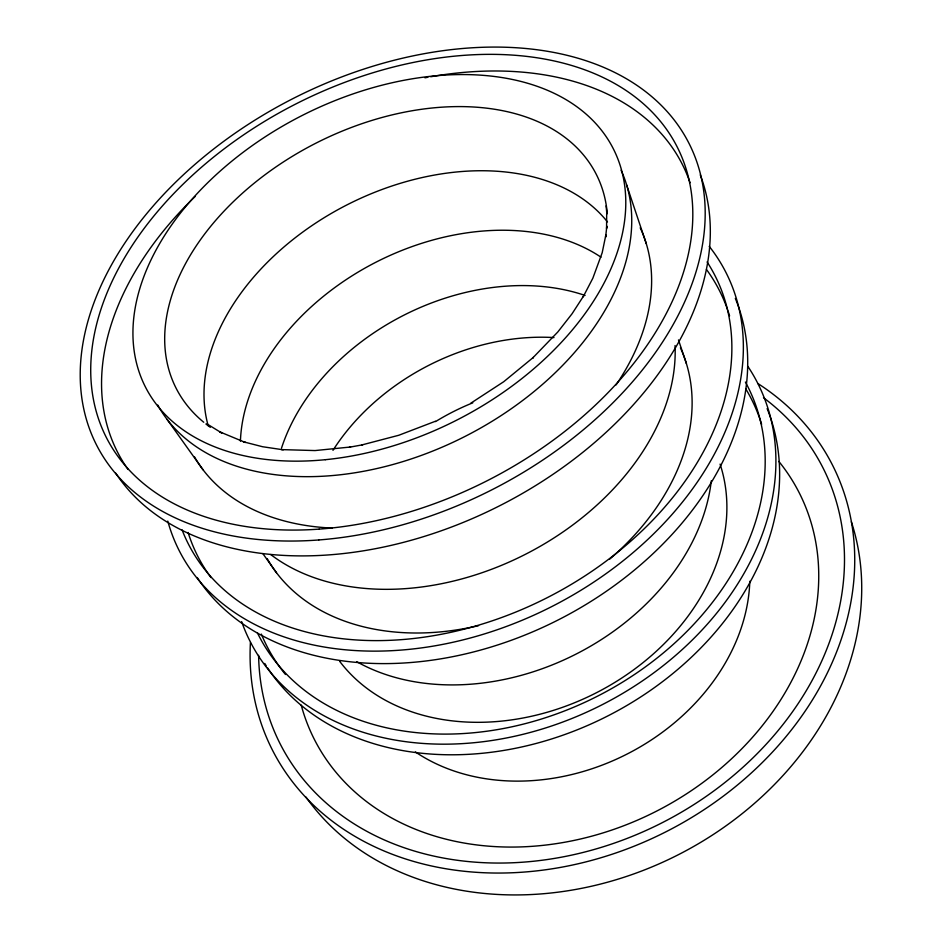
<?xml version="1.0" encoding="UTF-8"?>
<svg xmlns="http://www.w3.org/2000/svg" width="942" height="942" viewBox="0 0 942 942"><rect width="100%" height="100%" fill="white"/><g stroke="black" fill="none" stroke-linecap="round" stroke-linejoin="round"><path stroke-width="1.41" d="M583.192 296.789L592.836 278.231L602.197 252.715L605.871 234.876L605.624 237.137L606.813 226.151L606.566 228.459L606.707 211.62L606.883 213.987L606.095 205.886M584.099 295.199L572.053 313.78L557.794 331.996L532.56 358.137L533.325 357.418L503.723 381.722L470.8 403.2M435.475 421.227L398.76 435.275L361.693 444.977M349.447 447.214L362.717 444.801M350.589 447.003L315.052 450.57L281.47 449.605M283.283 449.805L262.582 446.732L243.342 441.786L245.356 442.469L219.769 431.848L221.747 432.99L207.052 423.959M167.04 419.32L203.072 469.822M262.853 553.625L276.512 572.76M626.607 184.868L646.283 243.695M678.476 339.921L686.412 363.612M707.077 261.935A295.541 210.69 -27 0 1 547.573 597.499A295.541 210.69 -27 0 1 182.053 529.816M709.22 246.333A306.727 218.78 -27 0 1 551.282 606.825A306.727 218.78 -27 0 1 167.782 521.103M706.429 269.436A292.715 210.455 -27 0 1 727.53 309.588M727.966 310.848A292.715 210.455 -27 0 1 729.579 315.9M210.973 577.564A292.715 210.455 -27 0 1 188.094 532.466M680.407 347.81A232.038 169.866 -27 0 1 609.768 559.077M478.571 625.665A232.038 169.866 -27 0 1 473.32 626.842M472.001 627.113A232.038 169.866 -27 0 1 267.21 558.63M735.325 298.414A303.795 218.532 -27 0 1 561.373 618.305A303.795 218.532 -27 0 1 197.219 577.552M203.755 422.263A235.735 154.947 -27 0 1 313.038 144.656A235.735 154.947 -27 0 1 607.154 212.221M210.349 427.303A235.735 154.947 -27 0 1 205.898 423.982M621.084 170.243A259.792 170.914 -27 0 1 464.418 436.735A259.792 170.914 -27 0 1 157.75 405.048M749.808 581.249A205.356 165.003 -27 0 1 627.231 753.977A205.356 165.003 -27 0 1 415.363 751.928M640.195 227.776A250.666 171.02 -27 0 1 616.103 384.901M332.302 528.085A250.666 171.02 -27 0 1 194.441 456.776M208.158 425.654A226.339 155.041 -27 0 1 347.056 204.838A226.339 155.041 -27 0 1 607.496 221.923M240.422 441.162A217.661 154.676 -27 0 1 376.223 262.064A217.661 154.676 -27 0 1 601.02 257.19M675.049 345.561A239.833 170.573 -27 0 1 527.049 553.472A239.833 170.573 -27 0 1 270.684 554.52M281.505 448.145A209.619 153.946 -27 0 1 585.076 295.447M332.973 450.335A202.165 152.922 -27 0 1 553.978 337.577M711.304 480.797A222.736 168.606 -27 0 1 576.292 653.972A222.736 168.606 -27 0 1 356.771 661.708M435.534 421.592A195.218 151.674 -27 0 1 472.79 402.823M745.393 382.04A274.381 208.111 -27 0 1 598.629 695.608A274.381 208.111 -27 0 1 257.343 632.718M747.807 366.297A284.743 216.071 -27 0 1 600.631 705.487A284.743 216.071 -27 0 1 241.635 621.626M745.605 388.599A271.944 207.699 -27 0 1 761.619 424.3M285.485 674.496A271.944 207.699 -27 0 1 261.334 634.084M720.077 464.112A216.001 167.393 -27 0 1 597.699 692.076A216.001 167.393 -27 0 1 339.673 661.319M767.129 408.604A282.223 215.636 -27 0 1 610.228 714.684A282.223 215.636 -27 0 1 267.658 667.984M266.186 665.723A282.223 215.636 -27 0 1 264.761 663.439M851.368 521.809A307.751 249.712 -27 0 1 677.051 855.371A307.751 249.712 -27 0 1 305.962 797.038M757.969 383.582A314.204 251.408 -27 0 1 666.748 831.386A314.204 251.408 -27 0 1 250.419 642.562M763.491 397.701A304.49 243.507 -27 0 1 662.297 822.66A304.49 243.507 -27 0 1 258.614 655.326M778.846 461.415A271.991 219.086 -27 0 1 656.433 811.203A271.991 219.086 -27 0 1 301.216 705.146M430.741 76.749A316.948 211.349 -27 0 1 690.062 182.724M128.041 469.457A316.948 211.349 -27 0 1 195.3 196.372M424.96 77.809A316.948 211.349 -27 0 1 427.856 77.268M700.259 174.929A328.97 219.51 -27 0 1 500.614 505.277A328.97 219.51 -27 0 1 115.736 473.143M319.138 529.121A320.256 211.279 -27 0 0 681.09 155.3A320.256 211.279 -27 0 0 175.071 192.215A320.256 211.279 -27 0 0 319.138 529.121M318.832 539.954A332.42 219.439 -27 0 0 692.594 150.991A332.42 219.439 -27 0 0 166.687 191.238A332.42 219.439 -27 0 0 318.832 539.954M325.308 459.696A262.524 170.808 -27 0 0 614.596 151.368A262.524 170.808 -27 0 0 198.161 192.498A262.524 170.808 -27 0 0 325.308 459.696"/></g></svg>
